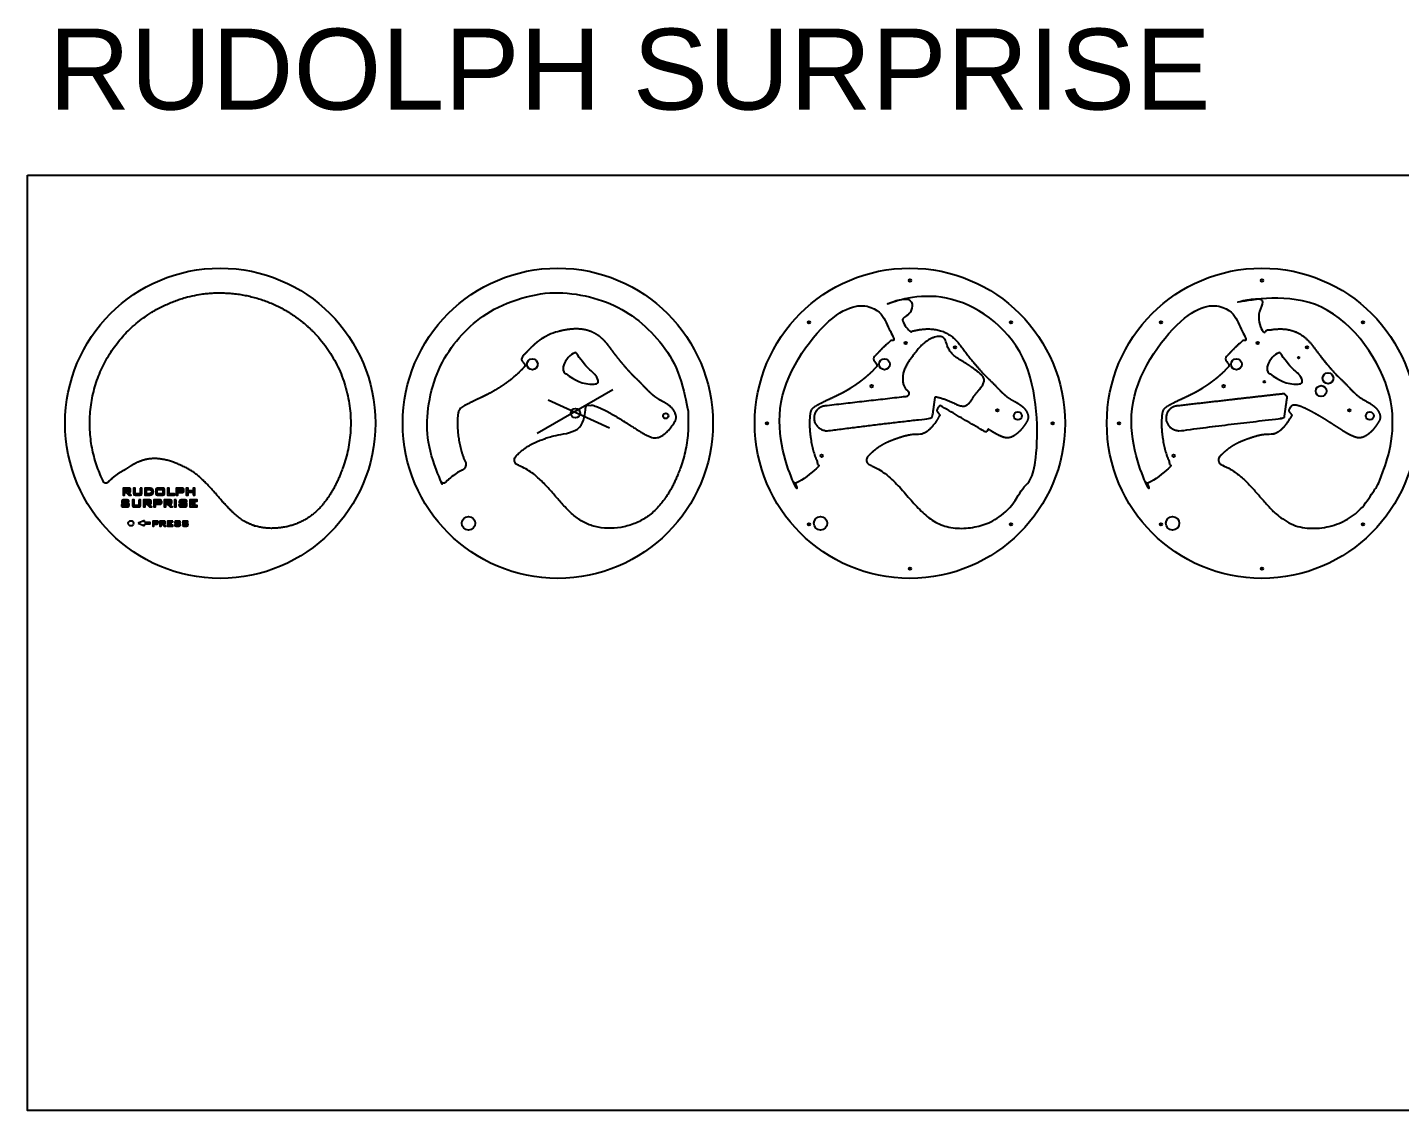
# Model space of a CAD drawing. Header units: inches. Extents: x 17704.8 to 17804.7, y 16344.8 to 16384.9.
# Drawn here: x 17704.8 to 17755.7, y 16344.8 to 16384.9 of the extents above; entities that cross this region are included whole.
import ezdxf

# ---------------------------------------------------------------- set-up
doc = ezdxf.new("R2010")
doc.units = ezdxf.units.IN
doc.header["$MEASUREMENT"] = 0
doc.layers.add('DEFAULT_LAYER', color=1, linetype='Continuous')
doc.styles.get("Standard").update_dxf_attribs({"font": 'arial.ttf'})

msp = doc.modelspace()

# ---------------------------------------------------------------- linework, layer by layer
at = {"color": 4, "linetype": 'ByBlock'}
for p, q in [((17726.543, 16371.512), (17723.739, 16369.89)), ((17724.147, 16371.139), (17726.416, 16370.103))]:
    msp.add_line(p, q, dxfattribs=at)
at = {"color": 2, "linetype": 'ByBlock'}
for p, q in [((17709.188, 16366.668), (17708.955, 16366.572)), ((17708.955, 16366.572), (17709.188, 16366.477)), ((17709.188, 16366.605), (17709.188, 16366.668)), ((17709.188, 16366.477), (17709.188, 16366.539))]:
    msp.add_line(p, q, dxfattribs=at)
at = {"color": 3}
msp.add_lwpolyline([(17704.845, 16379.472), (17804.708, 16379.472), (17804.708, 16344.795), (17704.845, 16344.795)], close=True, dxfattribs=at)
at = {"color": 2, "linetype": 'ByBlock', "flags": 128}
for points in [[(17708.634, 16367.712), (17708.651, 16367.721), (17708.661, 16367.735), (17708.664, 16367.758), (17708.664, 16367.818), (17708.661, 16367.839), (17708.651, 16367.854), (17708.65, 16367.856), (17708.631, 16367.864), (17708.607, 16367.866), (17708.391, 16367.866), (17708.391, 16367.612), (17708.449, 16367.612), (17708.449, 16367.709), (17708.505, 16367.709), (17708.606, 16367.612), (17708.691, 16367.612), (17708.574, 16367.709), (17708.61, 16367.709)], [(17708.607, 16367.803), (17708.607, 16367.772), (17708.601, 16367.756), (17708.581, 16367.752), (17708.449, 16367.752), (17708.449, 16367.823), (17708.581, 16367.823), (17708.601, 16367.819)], [(17709.018, 16367.865), (17709.018, 16367.661), (17708.842, 16367.661), (17708.842, 16367.865), (17708.781, 16367.865), (17708.781, 16367.673), (17708.784, 16367.645), (17708.795, 16367.626), (17708.795, 16367.625), (17708.816, 16367.616), (17708.847, 16367.612), (17709.016, 16367.612), (17709.047, 16367.616), (17709.067, 16367.626), (17709.077, 16367.644), (17709.08, 16367.673), (17709.08, 16367.865)], [(17709.511, 16367.768), (17709.504, 16367.793), (17709.49, 16367.815), (17709.473, 16367.834), (17709.465, 16367.839), (17709.444, 16367.851), (17709.42, 16367.858), (17709.392, 16367.864), (17709.362, 16367.865), (17709.191, 16367.865), (17709.191, 16367.612), (17709.347, 16367.612), (17709.376, 16367.614), (17709.406, 16367.618), (17709.432, 16367.625), (17709.452, 16367.633), (17709.471, 16367.645), (17709.473, 16367.647), (17709.49, 16367.664), (17709.503, 16367.685), (17709.511, 16367.711), (17709.513, 16367.741)], [(17709.447, 16367.722), (17709.44, 16367.697), (17709.425, 16367.68), (17709.416, 16367.675), (17709.394, 16367.666), (17709.368, 16367.663), (17709.333, 16367.661), (17709.253, 16367.661), (17709.253, 16367.82), (17709.383, 16367.82), (17709.409, 16367.813), (17709.428, 16367.801), (17709.435, 16367.794), (17709.446, 16367.772), (17709.451, 16367.744)], [(17709.925, 16367.806), (17709.923, 16367.834), (17709.913, 16367.853), (17709.911, 16367.853), (17709.892, 16367.864), (17709.861, 16367.865), (17709.664, 16367.865), (17709.632, 16367.862), (17709.613, 16367.853), (17709.603, 16367.836), (17709.6, 16367.806), (17709.6, 16367.673), (17709.603, 16367.645), (17709.613, 16367.626), (17709.613, 16367.625), (17709.634, 16367.616), (17709.665, 16367.612), (17709.863, 16367.612), (17709.894, 16367.616), (17709.913, 16367.626), (17709.921, 16367.642), (17709.925, 16367.673)], [(17709.66, 16367.819), (17709.864, 16367.819), (17709.864, 16367.661), (17709.66, 16367.661)], [(17710.094, 16367.661), (17710.094, 16367.865), (17710.032, 16367.865), (17710.032, 16367.612), (17710.292, 16367.612), (17710.292, 16367.661)], [(17710.647, 16367.817), (17710.645, 16367.834), (17710.633, 16367.855), (17710.617, 16367.862), (17710.588, 16367.865), (17710.361, 16367.865), (17710.361, 16367.612), (17710.422, 16367.612), (17710.422, 16367.711), (17710.588, 16367.711), (17710.612, 16367.715), (17710.633, 16367.723), (17710.641, 16367.734), (17710.647, 16367.761)], [(17710.589, 16367.801), (17710.589, 16367.775), (17710.584, 16367.76), (17710.562, 16367.754), (17710.422, 16367.754), (17710.422, 16367.822), (17710.562, 16367.822), (17710.584, 16367.817)], [(17710.989, 16367.612), (17711.05, 16367.612), (17711.05, 16367.865), (17710.989, 16367.865), (17710.989, 16367.77), (17710.797, 16367.77), (17710.797, 16367.865), (17710.735, 16367.865), (17710.735, 16367.612), (17710.797, 16367.612), (17710.797, 16367.72), (17710.989, 16367.72)], [(17708.612, 16367.273), (17708.61, 16367.281), (17708.607, 16367.306), (17708.597, 16367.321), (17708.593, 16367.324), (17708.575, 16367.331), (17708.548, 16367.333), (17708.39, 16367.333), (17708.39, 16367.388), (17708.556, 16367.388), (17708.556, 16367.371), (17708.607, 16367.371), (17708.607, 16367.381), (17708.605, 16367.404), (17708.595, 16367.419), (17708.589, 16367.424), (17708.572, 16367.429), (17708.545, 16367.432), (17708.39, 16367.432), (17708.367, 16367.428), (17708.351, 16367.419), (17708.348, 16367.415), (17708.341, 16367.398), (17708.338, 16367.372), (17708.338, 16367.335), (17708.343, 16367.313), (17708.351, 16367.297), (17708.357, 16367.293), (17708.375, 16367.286), (17708.401, 16367.284), (17708.559, 16367.284), (17708.559, 16367.226), (17708.38, 16367.226), (17708.38, 16367.246), (17708.328, 16367.246), (17708.328, 16367.23), (17708.333, 16367.206), (17708.341, 16367.192), (17708.347, 16367.187), (17708.366, 16367.18), (17708.391, 16367.179), (17708.56, 16367.179), (17708.583, 16367.183), (17708.597, 16367.192), (17708.602, 16367.194), (17708.609, 16367.213), (17708.612, 16367.239)], [(17708.973, 16367.432), (17708.973, 16367.225), (17708.799, 16367.225), (17708.799, 16367.432), (17708.736, 16367.432), (17708.736, 16367.238), (17708.74, 16367.21), (17708.75, 16367.191), (17708.752, 16367.191), (17708.771, 16367.182), (17708.802, 16367.179), (17708.972, 16367.179), (17709.003, 16367.182), (17709.022, 16367.191), (17709.032, 16367.208), (17709.036, 16367.238), (17709.036, 16367.432)], [(17709.434, 16367.381), (17709.432, 16367.399), (17709.42, 16367.419), (17709.404, 16367.428), (17709.375, 16367.432), (17709.148, 16367.432), (17709.148, 16367.179), (17709.209, 16367.179), (17709.209, 16367.274), (17709.266, 16367.274), (17709.371, 16367.179), (17709.46, 16367.179), (17709.34, 16367.274), (17709.375, 16367.274), (17709.399, 16367.276), (17709.42, 16367.286), (17709.428, 16367.295), (17709.434, 16367.323)], [(17709.377, 16367.368), (17709.377, 16367.338), (17709.371, 16367.323), (17709.349, 16367.317), (17709.209, 16367.317), (17709.209, 16367.388), (17709.349, 16367.388), (17709.371, 16367.383)], [(17709.821, 16367.381), (17709.82, 16367.399), (17709.807, 16367.419), (17709.792, 16367.428), (17709.762, 16367.432), (17709.536, 16367.432), (17709.536, 16367.179), (17709.596, 16367.179), (17709.596, 16367.277), (17709.762, 16367.277), (17709.787, 16367.279), (17709.807, 16367.288), (17709.816, 16367.298), (17709.821, 16367.326)], [(17709.764, 16367.368), (17709.764, 16367.342), (17709.757, 16367.326), (17709.737, 16367.321), (17709.596, 16367.321), (17709.596, 16367.388), (17709.737, 16367.388), (17709.757, 16367.383)], [(17710.195, 16367.381), (17710.193, 16367.399), (17710.181, 16367.419), (17710.166, 16367.428), (17710.136, 16367.432), (17709.91, 16367.432), (17709.91, 16367.179), (17709.97, 16367.179), (17709.97, 16367.274), (17710.027, 16367.274), (17710.133, 16367.179), (17710.221, 16367.179), (17710.102, 16367.274), (17710.136, 16367.274), (17710.161, 16367.276), (17710.181, 16367.286), (17710.19, 16367.295), (17710.195, 16367.323)], [(17710.138, 16367.368), (17710.138, 16367.338), (17710.133, 16367.323), (17710.11, 16367.317), (17709.97, 16367.317), (17709.97, 16367.388), (17710.11, 16367.388), (17710.133, 16367.383)], [(17710.358, 16367.432), (17710.297, 16367.432), (17710.297, 16367.179), (17710.358, 16367.179)], [(17710.759, 16367.272), (17710.756, 16367.302), (17710.745, 16367.321), (17710.726, 16367.329), (17710.693, 16367.333), (17710.529, 16367.333), (17710.529, 16367.387), (17710.704, 16367.387), (17710.704, 16367.359), (17710.756, 16367.369), (17710.756, 16367.376), (17710.754, 16367.399), (17710.742, 16367.419), (17710.721, 16367.428), (17710.69, 16367.432), (17710.538, 16367.432), (17710.507, 16367.428), (17710.488, 16367.418), (17710.479, 16367.402), (17710.474, 16367.371), (17710.474, 16367.343), (17710.477, 16367.316), (17710.488, 16367.296), (17710.489, 16367.295), (17710.508, 16367.286), (17710.541, 16367.283), (17710.704, 16367.283), (17710.704, 16367.225), (17710.519, 16367.225), (17710.519, 16367.255), (17710.463, 16367.245), (17710.463, 16367.238), (17710.467, 16367.21), (17710.477, 16367.191), (17710.479, 16367.191), (17710.498, 16367.182), (17710.531, 16367.179), (17710.695, 16367.179), (17710.726, 16367.182), (17710.745, 16367.191), (17710.756, 16367.208), (17710.759, 16367.238)], [(17710.927, 16367.225), (17710.927, 16367.288), (17711.048, 16367.288), (17711.048, 16367.331), (17710.927, 16367.331), (17710.927, 16367.387), (17711.136, 16367.387), (17711.136, 16367.432), (17710.865, 16367.432), (17710.865, 16367.179), (17711.14, 16367.179), (17711.14, 16367.225)], [(17710.229, 16366.65), (17710.04, 16366.65), (17710.04, 16366.466), (17710.23, 16366.466), (17710.23, 16366.501), (17710.083, 16366.501), (17710.083, 16366.546), (17710.168, 16366.546), (17710.168, 16366.577), (17710.083, 16366.577), (17710.083, 16366.619), (17710.229, 16366.619)]]:
    msp.add_lwpolyline(points, close=True, dxfattribs=at)
at = {"color": 2, "linetype": 'ByBlock'}
msp.add_lwpolyline([(17709.188, 16366.605), (17709.376, 16366.605), (17709.376, 16366.539), (17709.188, 16366.539)], dxfattribs=at)
at = {"color": 2, "linetype": 'ByBlock', "flags": 128}
for points in [[(17709.688, 16366.622), (17709.685, 16366.634), (17709.679, 16366.642), (17709.672, 16366.646), (17709.661, 16366.649), (17709.647, 16366.65), (17709.49, 16366.65), (17709.49, 16366.466), (17709.532, 16366.466), (17709.532, 16366.538), (17709.647, 16366.538), (17709.66, 16366.538), (17709.671, 16366.541), (17709.679, 16366.546), (17709.683, 16366.55), (17709.687, 16366.56)], [(17709.628, 16366.618), (17709.634, 16366.618), (17709.644, 16366.615), (17709.644, 16366.614), (17709.648, 16366.604), (17709.648, 16366.583), (17709.644, 16366.573), (17709.641, 16366.571), (17709.628, 16366.569), (17709.532, 16366.569)], [(17709.532, 16366.569), (17709.532, 16366.618), (17709.628, 16366.618)], [(17709.687, 16366.56), (17709.689, 16366.573), (17709.689, 16366.614), (17709.688, 16366.622)], [(17709.953, 16366.622), (17709.95, 16366.634), (17709.944, 16366.642), (17709.937, 16366.646), (17709.926, 16366.649), (17709.912, 16366.65), (17709.755, 16366.65), (17709.755, 16366.466), (17709.797, 16366.466), (17709.797, 16366.535), (17709.837, 16366.535)], [(17709.893, 16366.618), (17709.898, 16366.618), (17709.908, 16366.615), (17709.909, 16366.614), (17709.912, 16366.604), (17709.912, 16366.58), (17709.908, 16366.57), (17709.906, 16366.569), (17709.893, 16366.567), (17709.797, 16366.567)], [(17709.797, 16366.567), (17709.797, 16366.618), (17709.893, 16366.618)], [(17709.837, 16366.535), (17709.911, 16366.466), (17709.973, 16366.466), (17709.888, 16366.535)], [(17709.888, 16366.535), (17709.912, 16366.535), (17709.924, 16366.536), (17709.936, 16366.539), (17709.944, 16366.544), (17709.948, 16366.548), (17709.952, 16366.558)], [(17709.952, 16366.558), (17709.954, 16366.571), (17709.954, 16366.614), (17709.953, 16366.622)], [(17710.341, 16366.501), (17710.341, 16366.515), (17710.303, 16366.514), (17710.303, 16366.507), (17710.305, 16366.493), (17710.308, 16366.483), (17710.313, 16366.475), (17710.315, 16366.473), (17710.323, 16366.469), (17710.335, 16366.467), (17710.349, 16366.466), (17710.468, 16366.466), (17710.482, 16366.467), (17710.492, 16366.47), (17710.499, 16366.475), (17710.5, 16366.476), (17710.505, 16366.484), (17710.508, 16366.495)], [(17710.312, 16366.621), (17710.311, 16366.606), (17710.311, 16366.584), (17710.312, 16366.57), (17710.315, 16366.559), (17710.32, 16366.552), (17710.322, 16366.55), (17710.33, 16366.546), (17710.342, 16366.543), (17710.356, 16366.542), (17710.471, 16366.542), (17710.471, 16366.501), (17710.341, 16366.501)], [(17710.469, 16366.618), (17710.469, 16366.605), (17710.506, 16366.606), (17710.506, 16366.61), (17710.505, 16366.623), (17710.502, 16366.633), (17710.497, 16366.641), (17710.495, 16366.642), (17710.487, 16366.647), (17710.475, 16366.649), (17710.461, 16366.65), (17710.356, 16366.65), (17710.352, 16366.65), (17710.338, 16366.649), (17710.328, 16366.645), (17710.32, 16366.641), (17710.319, 16366.64), (17710.315, 16366.632), (17710.312, 16366.621)], [(17710.508, 16366.495), (17710.509, 16366.509), (17710.509, 16366.535), (17710.509, 16366.537), (17710.508, 16366.551), (17710.504, 16366.561), (17710.499, 16366.569), (17710.497, 16366.571), (17710.489, 16366.575), (17710.478, 16366.577), (17710.463, 16366.578), (17710.348, 16366.578), (17710.348, 16366.618), (17710.469, 16366.618)], [(17710.629, 16366.501), (17710.629, 16366.515), (17710.592, 16366.514), (17710.592, 16366.507), (17710.593, 16366.493), (17710.596, 16366.483), (17710.601, 16366.475), (17710.603, 16366.473), (17710.611, 16366.469), (17710.623, 16366.467), (17710.638, 16366.466), (17710.756, 16366.466), (17710.77, 16366.467), (17710.78, 16366.47), (17710.788, 16366.475), (17710.789, 16366.476), (17710.793, 16366.484), (17710.796, 16366.495)], [(17710.6, 16366.621), (17710.599, 16366.606), (17710.599, 16366.586), (17710.599, 16366.584), (17710.6, 16366.57), (17710.604, 16366.559), (17710.609, 16366.552), (17710.61, 16366.55), (17710.619, 16366.546), (17710.63, 16366.543), (17710.645, 16366.542), (17710.759, 16366.542), (17710.759, 16366.501), (17710.629, 16366.501)], [(17710.757, 16366.618), (17710.757, 16366.605), (17710.795, 16366.606), (17710.795, 16366.61), (17710.794, 16366.623), (17710.79, 16366.633), (17710.785, 16366.641), (17710.783, 16366.642), (17710.775, 16366.647), (17710.764, 16366.649), (17710.749, 16366.65), (17710.645, 16366.65), (17710.64, 16366.65), (17710.626, 16366.649), (17710.616, 16366.645), (17710.609, 16366.641), (17710.608, 16366.64), (17710.603, 16366.632), (17710.6, 16366.621)], [(17710.796, 16366.495), (17710.797, 16366.509), (17710.797, 16366.537), (17710.796, 16366.551), (17710.793, 16366.561), (17710.788, 16366.569), (17710.786, 16366.571), (17710.777, 16366.575), (17710.766, 16366.577), (17710.751, 16366.578), (17710.637, 16366.578), (17710.637, 16366.618), (17710.757, 16366.618)]]:
    msp.add_lwpolyline(points, dxfattribs=at)
at = {"color": 1, "linetype": 'ByBlock'}
for centre, radius in [((17711.992, 16370.275), 5.75), ((17724.506, 16370.275), 5.75), ((17737.558, 16370.275), 5.75), ((17750.607, 16370.275), 5.75), ((17737.558, 16375.568), 0.045), ((17750.607, 16375.568), 0.045), ((17733.815, 16374.018), 0.045), ((17741.301, 16374.018), 0.045), ((17746.863, 16374.018), 0.045), ((17754.35, 16374.018), 0.045), ((17737.401, 16373.247), 0.045), ((17739.231, 16373.088), 0.045), ((17750.45, 16373.247), 0.045), ((17752.279, 16373.088), 0.045), ((17723.562, 16372.462), 0.2), ((17736.614, 16372.462), 0.2), ((17749.662, 16372.462), 0.2), ((17751.966, 16372.704), 0.03), ((17750.698, 16371.812), 0.03), ((17753.057, 16371.943), 0.2), ((17736.137, 16371.65), 0.045), ((17749.185, 16371.65), 0.045), ((17752.802, 16371.47), 0.2), ((17725.158, 16370.647), 0.175), ((17740.8, 16370.755), 0.045), ((17753.848, 16370.755), 0.045), ((17728.506, 16370.549), 0.1), ((17732.265, 16370.275), 0.045), ((17741.558, 16370.549), 0.15), ((17742.852, 16370.275), 0.045), ((17745.313, 16370.275), 0.045), ((17754.606, 16370.549), 0.15), ((17734.286, 16369.069), 0.045), ((17747.334, 16369.069), 0.045), ((17721.195, 16366.566), 0.25), ((17734.246, 16366.566), 0.25), ((17747.295, 16366.566), 0.25), ((17708.68, 16366.566), 0.0975), ((17733.815, 16366.532), 0.045), ((17741.301, 16366.532), 0.045), ((17746.863, 16366.532), 0.045), ((17754.35, 16366.532), 0.045), ((17737.558, 16364.881), 0.045), ((17750.607, 16364.881), 0.045)]:
    msp.add_circle(centre, radius, dxfattribs=at)
for points, weights, knots in [([(17708.492, 16368.568), (17708.841, 16368.812), (17709.414, 16369.064), (17710.119, 16368.907), (17710.506, 16368.729), (17710.733, 16368.634), (17711.742, 16368.035), (17712.595, 16366.178), (17715.273, 16366.423), (17716.174, 16367.699), (17716.464, 16368.432), (17716.516, 16368.563), (17717.338, 16370.736), (17716.642, 16372.953), (17714.725, 16374.266), (17713.726, 16374.95), (17712.527, 16375.244), (17711.283, 16375.06), (17711.079, 16375.025), (17710.877, 16374.981), (17710.677, 16374.93), (17709.95, 16374.724), (17709.302, 16374.361), (17708.759, 16373.873), (17707.078, 16372.363), (17706.651, 16370.139), (17707.666, 16368.11), (17707.681, 16368.081), (17707.707, 16368.062), (17707.74, 16368.056), (17707.772, 16368.051), (17707.803, 16368.061), (17707.826, 16368.085), (17708.017, 16368.277), (17708.237, 16368.437), (17708.478, 16368.56), (17708.483, 16368.562), (17708.487, 16368.565), (17708.492, 16368.568)], [1, 1, 1, 1, 1, 1, 1, 1, 1, 1, 1, 1, 0.857481318467, 0.857481318467, 1, 0.920366118565, 0.885228544591, 1, 0.999469459765, 0.999469459765, 1, 0.918073380758, 0.950408713938, 1, 0.860857010475, 0.857561274978, 0.99011279351, 0.926592634139, 0.926592634139, 1, 0.926592634139, 0.926592634139, 1, 0.991721584095, 0.991721584095, 1, 0.989338074449, 0.979290300313, 0.969856677592], [0, 0, 0, 0, 0.94848, 1.897585, 1.897585, 1.897585, 2.348143, 5.042944, 6.940041, 8.807992, 9.211423, 9.211423, 9.211423, 10.543673, 10.543673, 10.543673, 11.288083, 11.288083, 11.288083, 11.367879, 11.367879, 11.367879, 11.831453, 11.831453, 11.831453, 13.132148, 13.132148, 13.132148, 14.079537, 14.079537, 14.079537, 15.026926, 15.026926, 15.026926, 15.342437, 15.342437, 15.342437, 15.430407, 15.430407, 15.430407, 15.430407]), ([(17723.285, 16372.393), (17723.313, 16372.464), (17723.133, 16372.578), (17723.168, 16372.708), (17723.23, 16372.781), (17723.251, 16372.807), (17723.422, 16372.99), (17723.651, 16373.24), (17723.933, 16373.422), (17724.118, 16373.541), (17724.32, 16373.628), (17724.534, 16373.679), (17724.613, 16373.7), (17724.948, 16373.773), (17725.512, 16373.805), (17726.181, 16373.466), (17726.541, 16372.929), (17726.911, 16372.473), (17727.222, 16372.107), (17727.69, 16371.677), (17728.089, 16371.187), (17728.735, 16370.94), (17728.947, 16370.492), (17728.758, 16370.203), (17728.65, 16370.057), (17728.579, 16369.983), (17728.54, 16369.947), (17728.402, 16369.82), (17728.161, 16369.693), (17727.754, 16369.832), (17727.269, 16370.153), (17726.649, 16370.546), (17726.131, 16370.826), (17725.81, 16370.954), (17725.611, 16370.96), (17725.533, 16370.82), (17725.514, 16370.79), (17725.485, 16370.688), (17725.632, 16370.607), (17725.61, 16370.565), (17725.592, 16370.532), (17725.526, 16370.417), (17725.411, 16370.245), (17725.219, 16370.014), (17725.038, 16369.884), (17724.853, 16369.861), (17724.629, 16369.856), (17724.408, 16369.837), (17723.876, 16369.657), (17723.519, 16369.509), (17723.226, 16369.332), (17722.954, 16369.053), (17722.907, 16369.004), (17722.888, 16368.94), (17722.901, 16368.873), (17722.915, 16368.807), (17722.958, 16368.755), (17723.02, 16368.729), (17723.248, 16368.634), (17724.256, 16368.035), (17725.11, 16366.178), (17727.788, 16366.423), (17728.688, 16367.699), (17728.979, 16368.432), (17729.03, 16368.563), (17729.853, 16370.736), (17729.157, 16372.953), (17727.239, 16374.266), (17726.241, 16374.95), (17725.042, 16375.244), (17723.798, 16375.06), (17723.594, 16375.025), (17723.392, 16374.981), (17723.191, 16374.93), (17722.464, 16374.724), (17721.817, 16374.361), (17721.274, 16373.873), (17719.593, 16372.363), (17719.165, 16370.139), (17720.181, 16368.11), (17720.195, 16368.081), (17720.222, 16368.062), (17720.254, 16368.056), (17720.287, 16368.051), (17720.318, 16368.061), (17720.341, 16368.085), (17720.532, 16368.277), (17720.751, 16368.437), (17720.993, 16368.56), (17721.093, 16368.611), (17721.131, 16368.718), (17721.084, 16368.821), (17721.073, 16368.845), (17720.95, 16369.123), (17720.8, 16369.727), (17720.765, 16370.384), (17720.836, 16370.817), (17721.13, 16370.972), (17721.13, 16370.972), (17721.13, 16370.972), (17721.464, 16371.143), (17722.277, 16371.489), (17722.978, 16372.032), (17723.285, 16372.393)], [1, 1, 1, 1, 1, 1, 1, 1, 1, 0.990461611189, 0.990461611189, 1, 1, 1, 1, 1, 1, 1, 1, 1, 1, 1, 1, 1, 1, 1, 1, 1, 1, 1, 1, 1, 1, 1, 1, 1, 1, 1, 1, 1, 1, 1, 1, 1, 1, 1, 1, 1, 1, 1, 1, 1, 0.922497371663, 0.922497371663, 1, 0.922497371663, 0.922497371663, 1, 1, 1, 1, 1, 1, 1, 1, 0.857481318467, 0.857481318467, 1, 0.920366118565, 0.885228544591, 1, 0.999469459765, 0.999469459765, 1, 0.918073380758, 0.950408713938, 1, 0.860857010475, 0.857561274978, 0.99011279351, 0.926592634139, 0.926592634139, 1, 0.926592634139, 0.926592634139, 1, 0.991721584095, 0.991721584095, 1, 0.814904511034, 0.814904511034, 1, 1, 1, 1, 1, 1, 1, 1, 1, 1, 1, 1, 1], [0, 0, 0, 0, 0.29099, 0.467648, 0.559844, 0.559844, 0.559844, 8.02346, 8.02346, 8.02346, 8.362185, 8.362185, 8.362185, 10.123555, 15.726528, 20.420551, 25.75991, 29.503211, 33.189839, 36.751867, 43.245672, 48.04178, 50.681971, 52.6278, 55.282251, 55.282251, 55.282251, 56.664886, 60.217476, 61.774665, 67.165096, 72.935004, 77.667416, 80.497039, 82.207426, 82.207426, 82.207426, 82.29914, 82.515178, 82.578045, 82.578045, 82.578045, 82.736194, 83.096962, 83.642635, 83.642635, 83.642635, 83.677215, 84.597562, 86.11152, 91.937248, 91.937248, 91.937248, 92.911226, 92.911226, 92.911226, 93.885203, 93.885203, 93.885203, 94.335761, 97.030562, 98.927659, 100.795609, 101.199041, 101.199041, 101.199041, 102.531291, 102.531291, 102.531291, 103.275701, 103.275701, 103.275701, 103.355496, 103.355496, 103.355496, 103.819071, 103.819071, 103.819071, 105.119766, 105.119766, 105.119766, 106.067155, 106.067155, 106.067155, 107.014544, 107.014544, 107.014544, 107.330055, 107.330055, 107.330055, 108.857239, 108.857239, 108.857239, 109.434805, 115.483011, 122.058918, 123.923658, 124.73219, 125.684929, 125.684929, 125.684929, 132.857956, 144.947635, 144.947635, 144.947635, 144.947635]), ([(17738.684, 16370.933), (17739.244, 16370.604), (17739.79, 16370.283), (17740.335, 16369.962), (17740.35, 16369.953), (17740.367, 16369.951), (17740.383, 16369.956), (17740.4, 16369.96), (17740.414, 16369.971), (17740.422, 16369.986), (17740.433, 16370.007), (17740.444, 16370.028), (17740.461, 16370.059), (17740.625, 16369.954), (17740.849, 16369.817), (17741.213, 16369.693), (17741.454, 16369.82), (17741.592, 16369.947), (17741.631, 16369.983), (17741.701, 16370.057), (17741.81, 16370.203), (17741.999, 16370.492), (17741.787, 16370.94), (17741.141, 16371.187), (17740.741, 16371.677), (17740.274, 16372.107), (17739.963, 16372.473), (17739.593, 16372.929), (17739.233, 16373.466), (17738.564, 16373.805), (17737.999, 16373.773), (17737.665, 16373.7), (17737.586, 16373.679), (17737.55, 16373.702), (17737.391, 16373.82), (17737.127, 16374.282), (17737.787, 16374.388), (17737.739, 16374.973), (17737.261, 16374.869), (17737.107, 16374.542), (17736.668, 16374.658), (17736.767, 16374.898), (17736.85, 16375.06), (17738.094, 16375.244), (17739.293, 16374.95), (17740.291, 16374.266), (17742.209, 16372.953), (17742.905, 16370.736), (17742.082, 16368.563), (17742.031, 16368.432), (17741.74, 16367.699), (17740.84, 16366.423), (17738.162, 16366.178), (17737.308, 16368.035), (17736.3, 16368.634), (17736.072, 16368.729), (17736.01, 16368.755), (17735.967, 16368.807), (17735.953, 16368.873), (17735.94, 16368.94), (17735.959, 16369.004), (17736.006, 16369.053), (17736.278, 16369.332), (17736.571, 16369.509), (17736.927, 16369.657), (17737.46, 16369.837), (17737.68, 16369.856), (17737.905, 16369.861), (17738.09, 16369.884), (17738.271, 16370.014), (17738.463, 16370.245), (17738.578, 16370.417), (17738.643, 16370.532), (17738.662, 16370.565), (17738.684, 16370.607), (17738.537, 16370.688), (17738.566, 16370.79), (17738.585, 16370.82), (17738.618, 16370.881), (17738.652, 16370.915), (17738.684, 16370.933)], [1, 1, 1, 1, 0.946900133313, 0.946900133313, 1, 0.946900133313, 0.946900133313, 1, 1, 1, 1, 1, 1, 1, 1, 1, 1, 1, 1, 1, 1, 1, 1, 1, 1, 1, 1, 1, 1, 1, 1, 1, 1, 1, 1, 1, 1, 1, 1, 1, 1, 0.885228544591, 0.920366118565, 1, 0.857481318467, 0.857481318467, 1, 1, 1, 1, 1, 1, 1, 1, 0.922497371663, 0.922497371663, 1, 0.922497371663, 0.922497371663, 1, 1, 1, 1, 1, 1, 1, 1, 1, 1, 1, 1, 1, 1, 1, 1, 1, 1, 1, 1], [0, 0, 0, 0, 0.993689, 0.993689, 0.993689, 1.797332, 1.797332, 1.797332, 2.600974, 2.600974, 2.600974, 3.475471, 3.475471, 3.475471, 7.760632, 9.31782, 12.870411, 14.253046, 14.253046, 14.253046, 16.907497, 18.853326, 21.493517, 26.289625, 32.78343, 36.345458, 40.032086, 43.775386, 49.114746, 53.808769, 59.411742, 61.173112, 61.173112, 61.173112, 61.300265, 61.754114, 62.306584, 62.63715, 62.996704, 63.367863, 63.605434, 64.025366, 64.025366, 64.025366, 64.769775, 64.769775, 64.769775, 66.102026, 66.102026, 66.102026, 66.505457, 68.373408, 70.270505, 72.965306, 73.415863, 73.415863, 73.415863, 74.389841, 74.389841, 74.389841, 75.363818, 75.363818, 75.363818, 81.189547, 82.703505, 83.623852, 83.658431, 83.658431, 83.658431, 84.204104, 84.564872, 84.723021, 84.723021, 84.723021, 84.785889, 85.001927, 85.09364, 85.09364, 85.09364, 85.836215, 85.836215, 85.836215, 85.836215]), ([(17751.633, 16370.82), (17751.711, 16370.96), (17751.91, 16370.954), (17752.231, 16370.826), (17752.75, 16370.546), (17753.369, 16370.153), (17753.854, 16369.832), (17754.261, 16369.693), (17754.502, 16369.82), (17754.64, 16369.947), (17754.679, 16369.983), (17754.75, 16370.057), (17754.858, 16370.203), (17755.047, 16370.492), (17754.835, 16370.94), (17754.189, 16371.187), (17753.79, 16371.677), (17753.322, 16372.107), (17753.011, 16372.473), (17752.641, 16372.929), (17752.281, 16373.466), (17751.612, 16373.805), (17751.048, 16373.773), (17750.713, 16373.7), (17750.634, 16373.679), (17750.599, 16373.702), (17750.439, 16373.82), (17750.175, 16374.282), (17750.835, 16374.388), (17750.787, 16374.973), (17750.309, 16374.869), (17750.156, 16374.542), (17749.717, 16374.658), (17749.815, 16374.898), (17749.898, 16375.06), (17751.142, 16375.244), (17752.341, 16374.95), (17753.339, 16374.266), (17755.257, 16372.953), (17755.953, 16370.736), (17755.13, 16368.563), (17755.079, 16368.432), (17754.788, 16367.699), (17753.888, 16366.423), (17751.21, 16366.178), (17750.356, 16368.035), (17749.348, 16368.634), (17749.12, 16368.729), (17749.058, 16368.755), (17749.015, 16368.807), (17749.001, 16368.873), (17748.988, 16368.94), (17749.007, 16369.004), (17749.054, 16369.053), (17749.326, 16369.332), (17749.619, 16369.509), (17749.976, 16369.657), (17750.508, 16369.837), (17750.729, 16369.856), (17750.954, 16369.861), (17751.138, 16369.884), (17751.319, 16370.014), (17751.511, 16370.245), (17751.626, 16370.417), (17751.692, 16370.532), (17751.71, 16370.565), (17751.732, 16370.607), (17751.585, 16370.688), (17751.614, 16370.79), (17751.633, 16370.82)], [1, 1, 1, 1, 1, 1, 1, 1, 1, 1, 1, 1, 1, 1, 1, 1, 1, 1, 1, 1, 1, 1, 1, 1, 1, 1, 1, 1, 1, 1, 1, 1, 1, 1, 1, 0.885228544591, 0.920366118565, 1, 0.857481318467, 0.857481318467, 1, 1, 1, 1, 1, 1, 1, 1, 0.922497371663, 0.922497371663, 1, 0.922497371663, 0.922497371663, 1, 1, 1, 1, 1, 1, 1, 1, 1, 1, 1, 1, 1, 1, 1, 1, 1], [0, 0, 0, 0, 1.710387, 4.54001, 9.272422, 15.04233, 20.432762, 21.98995, 25.54254, 26.925176, 26.925176, 26.925176, 29.579626, 31.525456, 34.165646, 38.961754, 45.455559, 49.017588, 52.704216, 56.447516, 61.786876, 66.480898, 72.083872, 73.845241, 73.845241, 73.845241, 73.972394, 74.426244, 74.978713, 75.30928, 75.668833, 76.039993, 76.277563, 76.697495, 76.697495, 76.697495, 77.441905, 77.441905, 77.441905, 78.774155, 78.774155, 78.774155, 79.177587, 81.045537, 82.942634, 85.637435, 86.087993, 86.087993, 86.087993, 87.06197, 87.06197, 87.06197, 88.035948, 88.035948, 88.035948, 93.861676, 95.375634, 96.295981, 96.330561, 96.330561, 96.330561, 96.876234, 97.237002, 97.395151, 97.395151, 97.395151, 97.458018, 97.674056, 97.76577, 97.76577, 97.76577, 97.76577]), ([(17734.182, 16370.972), (17734.516, 16371.143), (17735.329, 16371.489), (17736.03, 16372.032), (17736.337, 16372.393), (17736.365, 16372.464), (17736.185, 16372.578), (17736.22, 16372.708), (17736.282, 16372.781), (17736.303, 16372.807), (17736.474, 16372.99), (17736.703, 16373.24), (17736.985, 16373.422), (17736.9, 16373.522), (17736.796, 16373.734), (17736.678, 16374.037), (17736.446, 16374.228), (17736.173, 16374.495), (17736.203, 16374.765), (17736.243, 16374.93), (17735.516, 16374.724), (17734.869, 16374.361), (17734.326, 16373.873), (17732.645, 16372.363), (17732.217, 16370.139), (17733.232, 16368.11), (17733.247, 16368.081), (17733.274, 16368.062), (17733.306, 16368.056), (17733.338, 16368.051), (17733.37, 16368.061), (17733.393, 16368.085), (17733.584, 16368.277), (17733.803, 16368.437), (17734.044, 16368.56), (17734.145, 16368.611), (17734.182, 16368.718), (17734.135, 16368.821), (17734.124, 16368.845), (17734.002, 16369.123), (17733.852, 16369.727), (17733.817, 16370.384), (17733.887, 16370.817), (17734.182, 16370.972), (17734.182, 16370.972), (17734.182, 16370.972)], [1, 1, 1, 1, 1, 1, 1, 1, 1, 1, 1, 1, 1, 1, 1, 1, 1, 1, 1, 1, 0.918073380758, 0.950408713938, 1, 0.860857010475, 0.857561274978, 0.99011279351, 0.926592634139, 0.926592634139, 1, 0.926592634139, 0.926592634139, 1, 0.991721584095, 0.991721584095, 1, 0.814904511034, 0.814904511034, 1, 1, 1, 1, 1, 1, 1, 1, 1], [0, 0, 0, 0, 7.173027, 19.262706, 19.262706, 19.262706, 19.553696, 19.730354, 19.82255, 19.82255, 19.82255, 27.286165, 27.286165, 27.286165, 27.683257, 27.976941, 28.243253, 28.578534, 29.048652, 29.048652, 29.048652, 29.512226, 29.512226, 29.512226, 30.812921, 30.812921, 30.812921, 31.76031, 31.76031, 31.76031, 32.707699, 32.707699, 32.707699, 33.02321, 33.02321, 33.02321, 34.550394, 34.550394, 34.550394, 35.127961, 41.176167, 47.752073, 49.616813, 50.425345, 51.378084, 51.378084, 51.378084, 51.378084]), ([(17747.23, 16370.972), (17747.564, 16371.143), (17748.377, 16371.489), (17749.078, 16372.032), (17749.385, 16372.393), (17749.413, 16372.464), (17749.233, 16372.578), (17749.268, 16372.708), (17749.33, 16372.781), (17749.351, 16372.807), (17749.522, 16372.99), (17749.751, 16373.24), (17750.034, 16373.422), (17749.948, 16373.522), (17749.844, 16373.734), (17749.726, 16374.037), (17749.494, 16374.228), (17749.221, 16374.495), (17749.251, 16374.765), (17749.291, 16374.93), (17748.564, 16374.724), (17747.917, 16374.361), (17747.374, 16373.873), (17745.693, 16372.363), (17745.266, 16370.139), (17746.281, 16368.11), (17746.295, 16368.081), (17746.322, 16368.062), (17746.354, 16368.056), (17746.387, 16368.051), (17746.418, 16368.061), (17746.441, 16368.085), (17746.632, 16368.277), (17746.851, 16368.437), (17747.093, 16368.56), (17747.193, 16368.611), (17747.231, 16368.718), (17747.184, 16368.821), (17747.173, 16368.845), (17747.05, 16369.123), (17746.9, 16369.727), (17746.865, 16370.384), (17746.936, 16370.817), (17747.23, 16370.972), (17747.23, 16370.972), (17747.23, 16370.972)], [1, 1, 1, 1, 1, 1, 1, 1, 1, 1, 1, 1, 1, 1, 1, 1, 1, 1, 1, 1, 0.918073380758, 0.950408713938, 1, 0.860857010475, 0.857561274978, 0.99011279351, 0.926592634139, 0.926592634139, 1, 0.926592634139, 0.926592634139, 1, 0.991721584095, 0.991721584095, 1, 0.814904511034, 0.814904511034, 1, 1, 1, 1, 1, 1, 1, 1, 1], [0, 0, 0, 0, 7.173027, 19.262706, 19.262706, 19.262706, 19.553696, 19.730354, 19.82255, 19.82255, 19.82255, 27.286165, 27.286165, 27.286165, 27.683257, 27.976941, 28.243253, 28.578534, 29.048652, 29.048652, 29.048652, 29.512226, 29.512226, 29.512226, 30.812921, 30.812921, 30.812921, 31.76031, 31.76031, 31.76031, 32.707699, 32.707699, 32.707699, 33.02321, 33.02321, 33.02321, 34.550394, 34.550394, 34.550394, 35.127961, 41.176167, 47.752073, 49.616813, 50.425345, 51.378084, 51.378084, 51.378084, 51.378084]), ([(17734.404, 16370.916), (17734.24, 16370.898), (17734.107, 16370.8), (17734.041, 16370.648), (17733.976, 16370.497), (17733.994, 16370.333), (17734.093, 16370.201), (17734.191, 16370.068), (17734.343, 16370.003), (17734.506, 16369.992), (17735.748, 16370.164), (17736.99, 16370.306), (17738.232, 16370.448), (17738.288, 16370.455), (17738.341, 16370.472), (17738.39, 16370.499), (17738.427, 16370.752), (17738.463, 16371.005), (17738.499, 16371.259), (17738.602, 16371.24), (17739.055, 16371.135), (17739.613, 16370.707), (17739.966, 16371.391), (17740.487, 16371.859), (17740.163, 16372.112), (17740.057, 16372.195), (17739.931, 16372.29), (17739.564, 16372.568), (17738.97, 16372.833), (17738.849, 16373.629), (17738.085, 16373.338), (17737.69, 16372.794), (17737.252, 16372.242), (17737.301, 16371.667), (17737.414, 16371.527), (17737.471, 16371.484), (17737.513, 16371.452), (17737.53, 16371.402), (17737.516, 16371.351), (17737.502, 16371.3), (17737.462, 16371.266), (17737.41, 16371.26), (17736.407, 16371.145), (17735.404, 16371.031), (17734.402, 16370.916)], [1, 0.910382937335, 0.910382937335, 1, 0.910382937335, 0.910382937335, 1, 0.910382937335, 0.910382937335, 1, 1, 1, 1, 0.987158968941, 0.987158968941, 1, 1, 1, 1, 1, 1, 1, 1, 1, 1, 1, 1, 1, 1, 1, 1, 1, 1, 1, 1, 1, 0.885740016066, 0.885740016066, 1, 0.885740016066, 0.885740016066, 1, 1, 1, 1], [0, 0, 0, 0, 1.049, 1.049, 1.049, 2.098, 2.098, 2.098, 3.147, 3.147, 3.147, 4.147, 4.147, 4.147, 4.540179, 4.540179, 4.540179, 5.540179, 5.540179, 5.540179, 5.801129, 6.684797, 7.149657, 7.877711, 8.232643, 8.232643, 8.232643, 8.708122, 9.62378, 10.051898, 10.654414, 11.360229, 12.241882, 12.637723, 12.898241, 12.898241, 12.898241, 14.086593, 14.086593, 14.086593, 15.274945, 15.274945, 15.274945, 16.274945, 16.274945, 16.274945, 16.274945]), ([(17747.452, 16370.916), (17747.288, 16370.898), (17747.156, 16370.8), (17747.09, 16370.648), (17747.024, 16370.497), (17747.043, 16370.333), (17747.141, 16370.201), (17747.239, 16370.068), (17747.391, 16370.003), (17747.555, 16369.992), (17748.797, 16370.164), (17750.038, 16370.306), (17751.28, 16370.448), (17751.336, 16370.455), (17751.389, 16370.472), (17751.438, 16370.499), (17751.475, 16370.752), (17751.511, 16371.005), (17751.547, 16371.259), (17751.508, 16371.295), (17751.469, 16371.332), (17751.43, 16371.369), (17750.772, 16371.295), (17750.113, 16371.22), (17749.455, 16371.145), (17748.787, 16371.069), (17748.118, 16370.992), (17747.45, 16370.916)], [1, 0.910382937335, 0.910382937335, 1, 0.910382937335, 0.910382937335, 1, 0.910382937335, 0.910382937335, 1, 1, 1, 1, 0.987158968941, 0.987158968941, 1, 1, 1, 1, 1, 1, 1, 1, 1, 1, 1, 1, 1], [0, 0, 0, 0, 1.049, 1.049, 1.049, 2.098, 2.098, 2.098, 3.147, 3.147, 3.147, 4.147, 4.147, 4.147, 4.540179, 4.540179, 4.540179, 5.540179, 5.540179, 5.540179, 6.540179, 6.540179, 6.540179, 7.540179, 7.540179, 7.540179, 8.206846, 8.206846, 8.206846, 8.206846])]:
    msp.add_rational_spline(points, weights, degree=3, knots=knots, dxfattribs=at)
for points, knots in [([(17725.137, 16372.888), (17725.149, 16372.892), (17725.169, 16372.899), (17725.182, 16372.882), (17725.188, 16372.876), (17725.332, 16372.669), (17725.584, 16372.311), (17725.985, 16372.024), (17726.009, 16371.804), (17725.999, 16371.782), (17725.998, 16371.781), (17725.979, 16371.741), (17725.45, 16371.668), (17725.11, 16371.906), (17724.633, 16372.222), (17724.707, 16372.47), (17724.835, 16372.645), (17724.905, 16372.74), (17725.019, 16372.846), (17725.129, 16372.885), (17725.137, 16372.888)], [0, 0, 0, 0, 0.027228, 0.046397, 0.046397, 0.046397, 0.642779, 1.011719, 1.068855, 1.07169, 1.07169, 1.07169, 1.184439, 1.995047, 2.039276, 2.416661, 2.416661, 2.416661, 2.621582, 2.684572, 2.684572, 2.684572, 2.684572]), ([(17752.098, 16371.781), (17752.079, 16371.741), (17751.55, 16371.668), (17751.21, 16371.906), (17750.733, 16372.222), (17750.807, 16372.47), (17750.935, 16372.645), (17751.005, 16372.74), (17751.119, 16372.846), (17751.229, 16372.885), (17751.237, 16372.888), (17751.249, 16372.892), (17751.269, 16372.899), (17751.282, 16372.882), (17751.288, 16372.876), (17751.432, 16372.669), (17751.684, 16372.311), (17752.085, 16372.024), (17752.109, 16371.804), (17752.099, 16371.782), (17752.098, 16371.781)], [0, 0, 0, 0, 0.112749, 0.923357, 0.967586, 1.344971, 1.344971, 1.344971, 1.549892, 1.612882, 1.612882, 1.612882, 1.64011, 1.659279, 1.659279, 1.659279, 2.255661, 2.624601, 2.681737, 2.684572, 2.684572, 2.684572, 2.684572])]:
    msp.add_open_spline(points, degree=3, knots=knots, dxfattribs=at)

# ---------------------------------------------------------------- texts
at = {"layer": 'DEFAULT_LAYER', "color": 3, "linetype": 'Continuous', "insert": (17705.629, 16384.905), "char_height": 3, "attachment_point": 1}
msp.add_mtext_dynamic_manual_height_columns('RUDOLPH SURPRISE', width=251.62939, gutter_width=1, heights=[21.975], dxfattribs=at)

doc.saveas('drawing.dxf')
